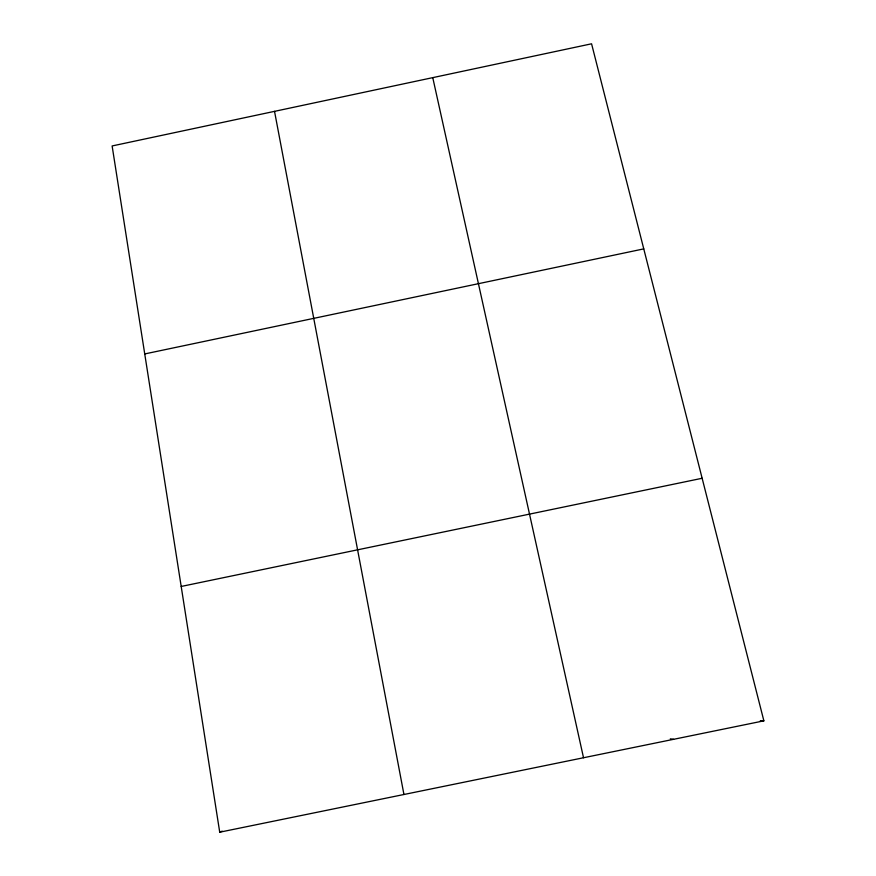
<?xml version="1.0" encoding="UTF-8"?>
<svg xmlns="http://www.w3.org/2000/svg" width="876" height="876" viewBox="0 0 876 876"><rect width="100%" height="100%" fill="white"/><g stroke="black" fill="none" stroke-linecap="round" stroke-linejoin="round"><path stroke-width="1.31" d="M219.723 832.2L763.872 720.838L591.574 43.8L112.128 145.953L219.723 832.2L222.23 831.149M144.737 353.937L643.761 248.883M181.19 586.46L702.136 478.274M760.291 720.751L763.872 720.838M670.315 738.84L673.6 739.311M432.755 77.636L583.525 757.751M274.527 111.351L403.945 794.499"/></g></svg>
